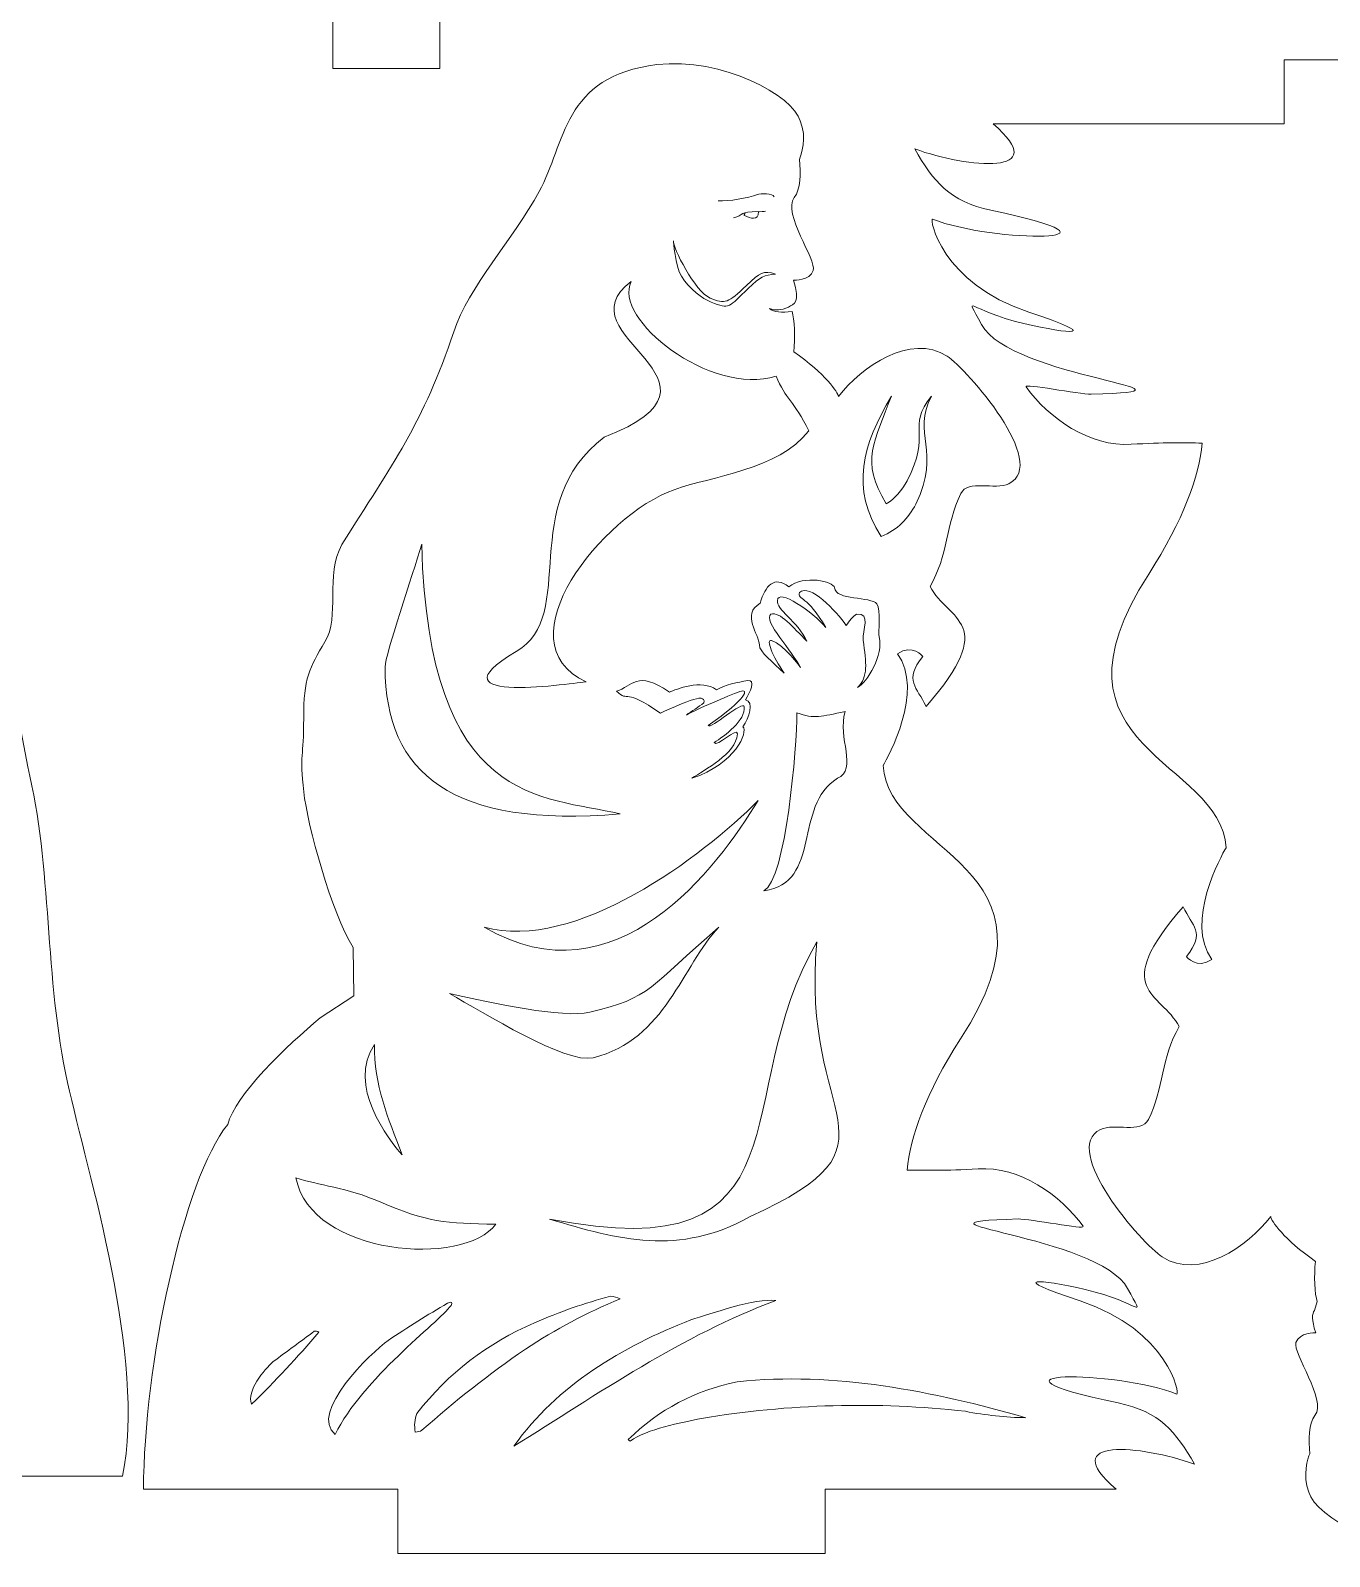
# Model space of a CAD drawing. Header units: millimetres. Extents: x -289 to 288, y -155 to 155.
# Drawn here: x -65.3 to -4.5, y -154.4 to -83 of the extents above; entities that cross this region are included whole.
import ezdxf

# ---------------------------------------------------------------- set-up
doc = ezdxf.new("R2010")
doc.units = ezdxf.units.MM
doc.header["$MEASUREMENT"] = 0
doc.layers.add('_0 28129', color=7, linetype='Continuous')

msp = doc.modelspace()

# ---------------------------------------------------------------- linework, layer by layer
at = {"layer": '_0 28129', "lineweight": 9}
for points, knots in [([(-64.302, -1.8227), (-64.302, -1.8227), (-64.302, -76.1703), (-64.302, -76.1703), (-64.302, -76.1703), (-64.302, -81.7732), (-64.302, -81.7732), (-64.302, -81.7732), (-75.7171, -81.7732), (-75.7171, -81.7732), (-75.7171, -81.7732), (-75.7171, -84.7732), (-75.7171, -84.7732), (-75.7171, -84.7732), (-80.7171, -84.7732), (-80.7171, -84.7732), (-80.7171, -84.7732), (-80.7171, -81.7732), (-80.7171, -81.7732), (-80.7171, -81.7732), (-94.8705, -81.7732), (-94.8705, -81.7732), (-93.9993, -80.9845), (-93.3843, -80.0878), (-93.0643, -79.0671), (-96.5759, -79.6379), (-98.2873, -79.5284), (-100.863, -78.4538), (-96.5769, -77.9394), (-95.7969, -75.8569), (-94.7006, -74.778), (-96.209, -74.0477), (-99.8104, -73.5196), (-102.6846, -73.4118), (-100.4144, -71.5211), (-96.0128, -71.1541), (-94.6446, -70.3445), (-96.1115, -68.8501), (-99.4148, -69.1928), (-100.7626, -67.9749), (-99.6036, -67.582), (-97.2264, -64.0047), (-94.3558, -64.2741), (-96.7151, -62.7753), (-97.626, -62.7402), (-102.0279, -63.0793), (-101.1972, -61.2422), (-96.8194, -59.2754), (-95.2277, -57.2249), (-95.9632, -57.5006), (-100.2837, -57.4164), (-103.2927, -55.9066), (-101.7112, -55.0285), (-98.6017, -54.2217), (-97.6189, -52.746), (-98.787, -52.0231), (-99.4634, -52.1174), (-102.174, -52.9042), (-99.822, -49.7744), (-97.7548, -48.8892), (-95.9645, -48.1222), (-98.5899, -48.4937), (-102.0764, -46.2915), (-102.4149, -45.3568), (-99.4027, -45.8691), (-97.5045, -45.1448), (-96.5877, -44.0019), (-99.9114, -44.3954), (-99.9279, -43.3639), (-103.2726, -42.0372), (-102.3906, -41.2668), (-96.6956, -39.1204), (-96.028, -38.1378), (-96.653, -37.7839), (-100.5141, -37.5239), (-102.8877, -36.3046), (-100.5085, -36.4385), (-98.2063, -35.9291), (-95.9606, -35.1556), (-98.2715, -34.7186), (-100.2583, -30.6896), (-100.7075, -30.2481), (-97.5612, -31.8614), (-97.0753, -30.9404), (-94.8213, -30.411), (-96.5587, -29.6322), (-99.9259, -28.9855), (-101.1614, -28.0502), (-98.8254, -26.7042), (-96.1076, -27.2434), (-94.697, -26.1725), (-99.3156, -25.1498), (-100.9785, -24.7693), (-102.1388, -24.145), (-99.9228, -22.9905), (-96.1035, -23.3311), (-95.0614, -21.0018), (-95.886, -21.5677), (-100.8407, -20.133), (-101.6686, -19.5631), (-99.3997, -18.1997), (-97.2339, -17.5472), (-95.6071, -16.2185), (-98.017, -15.6798), (-99.1007, -13.8099), (-102.1988, -13.4009), (-99.3438, -11.8319), (-98.3137, -13.2802), (-96.8798, -11.4215), (-98.8463, -10.7565), (-100.6182, -8.974), (-102.7242, -7.22), (-99.85, -7.1122), (-96.8176, -7.8768), (-95.3092, -7.1465), (-96.3583, -6.5678), (-100.4363, -5.1003), (-100.4883, -1.9905), (-98.2535, -3.9142), (-95.9841, -3.734), (-93.8183, -4.6231), (-95.0203, -2.4089), (-94.6015, 0.0123), (-97.4244, 2.0196), (-94.5126, 1.0352), (-92.0901, 0.7163), (-90.101, -1.8227), (-90.9474, 1.4658), (-91.0956, 2.284), (-92.32, 4.2721), (-88.8313, 2.8525), (-86.2194, 0.0394), (-84.6513, -1.8227), (-84.6513, -1.8227), (-86.9237, 4.2769), (-86.9237, 4.2769), (-84.6418, 2.6249), (-83.377, 1.3158), (-82.46, 0.1224), (-82.46, 0.1224), (-84.1335, 4.4093), (-84.1335, 4.4093), (-81.196, 3.2285), (-79.1259, -0.3951), (-77.2767, -1.8227), (-78.1756, -0.4652), (-79.569, 1.8842), (-80.4466, 4.5374), (-77.5536, 3.2831), (-75.4352, 1.2917), (-70.4572, -1.8227), (-70.7321, -1.5004), (-74.0254, 2.8244), (-73.6317, 3.1147), (-72.5759, 2.4408), (-70.1383, 1.5407), (-68.9322, 1.1023), (-67.5348, 0.858), (-66.0584, -0.9143), (-64.302, -1.8227)], [0, 0, 0, 0, 0.0188679, 0.0188679, 0.0188679, 0.0377358, 0.0377358, 0.0377358, 0.0566038, 0.0566038, 0.0566038, 0.0754717, 0.0754717, 0.0754717, 0.0943396, 0.0943396, 0.0943396, 0.1132075, 0.1132075, 0.1132075, 0.1320755, 0.1320755, 0.1320755, 0.1509434, 0.1509434, 0.1509434, 0.1698113, 0.1698113, 0.1698113, 0.1886792, 0.1886792, 0.1886792, 0.2075472, 0.2075472, 0.2075472, 0.2264151, 0.2264151, 0.2264151, 0.245283, 0.245283, 0.245283, 0.2641509, 0.2641509, 0.2641509, 0.2830189, 0.2830189, 0.2830189, 0.3018868, 0.3018868, 0.3018868, 0.3207547, 0.3207547, 0.3207547, 0.3396226, 0.3396226, 0.3396226, 0.3584906, 0.3584906, 0.3584906, 0.3773585, 0.3773585, 0.3773585, 0.3962264, 0.3962264, 0.3962264, 0.4150943, 0.4150943, 0.4150943, 0.4339623, 0.4339623, 0.4339623, 0.4528302, 0.4528302, 0.4528302, 0.4716981, 0.4716981, 0.4716981, 0.490566, 0.490566, 0.490566, 0.509434, 0.509434, 0.509434, 0.5283019, 0.5283019, 0.5283019, 0.5471698, 0.5471698, 0.5471698, 0.5660377, 0.5660377, 0.5660377, 0.5849057, 0.5849057, 0.5849057, 0.6037736, 0.6037736, 0.6037736, 0.6226415, 0.6226415, 0.6226415, 0.6415094, 0.6415094, 0.6415094, 0.6603774, 0.6603774, 0.6603774, 0.6792453, 0.6792453, 0.6792453, 0.6981132, 0.6981132, 0.6981132, 0.7169811, 0.7169811, 0.7169811, 0.7358491, 0.7358491, 0.7358491, 0.754717, 0.754717, 0.754717, 0.7735849, 0.7735849, 0.7735849, 0.7924528, 0.7924528, 0.7924528, 0.8113208, 0.8113208, 0.8113208, 0.8301887, 0.8301887, 0.8301887, 0.8490566, 0.8490566, 0.8490566, 0.8679245, 0.8679245, 0.8679245, 0.8867925, 0.8867925, 0.8867925, 0.9056604, 0.9056604, 0.9056604, 0.9245283, 0.9245283, 0.9245283, 0.9433962, 0.9433962, 0.9433962, 0.9622642, 0.9622642, 0.9622642, 0.9811321, 0.9811321, 0.9811321, 1, 1, 1, 1]), ([(-62.5786, -1.8227), (-62.5786, -1.8227), (-62.5786, -76.1703), (-62.5786, -76.1703), (-62.5786, -76.1703), (-62.5786, -81.7732), (-62.5786, -81.7732), (-62.5786, -81.7732), (-51.1635, -81.7732), (-51.1635, -81.7732), (-51.1635, -81.7732), (-51.1635, -84.7732), (-51.1635, -84.7732), (-51.1635, -84.7732), (-46.1635, -84.7732), (-46.1635, -84.7732), (-46.1635, -84.7732), (-46.1635, -81.7732), (-46.1635, -81.7732), (-46.1635, -81.7732), (-32.0101, -81.7732), (-32.0101, -81.7732), (-32.8813, -80.9845), (-33.4963, -80.0878), (-33.8163, -79.0671), (-30.3047, -79.6379), (-28.5933, -79.5284), (-26.0176, -78.4538), (-30.3037, -77.9394), (-31.0837, -75.8569), (-32.18, -74.778), (-30.6716, -74.0477), (-27.0702, -73.5196), (-24.196, -73.4118), (-26.4662, -71.5211), (-30.8678, -71.1541), (-32.236, -70.3445), (-30.7691, -68.8501), (-27.4658, -69.1928), (-26.118, -67.9749), (-27.277, -67.582), (-29.6542, -64.0047), (-32.5248, -64.2741), (-30.1655, -62.7753), (-29.2546, -62.7402), (-24.8527, -63.0793), (-25.6834, -61.2422), (-30.0612, -59.2754), (-31.6529, -57.2249), (-30.9174, -57.5006), (-26.5969, -57.4164), (-23.5879, -55.9066), (-25.1694, -55.0285), (-28.2789, -54.2217), (-29.2617, -52.746), (-28.0936, -52.0231), (-27.4172, -52.1174), (-24.7066, -52.9042), (-27.0586, -49.7744), (-29.1258, -48.8892), (-30.9161, -48.1222), (-28.2907, -48.4937), (-24.8042, -46.2915), (-24.4657, -45.3568), (-27.4779, -45.8691), (-29.3761, -45.1448), (-30.2929, -44.0019), (-26.9692, -44.3954), (-26.9527, -43.3639), (-23.608, -42.0372), (-24.49, -41.2668), (-30.185, -39.1204), (-30.8526, -38.1378), (-30.2276, -37.7839), (-26.3665, -37.5239), (-23.9929, -36.3046), (-26.3721, -36.4385), (-28.6743, -35.9291), (-30.92, -35.1556), (-28.6091, -34.7186), (-26.6223, -30.6896), (-26.1731, -30.2481), (-29.3194, -31.8614), (-29.8053, -30.9404), (-32.0593, -30.411), (-30.3219, -29.6322), (-26.9547, -28.9855), (-25.7192, -28.0502), (-28.0552, -26.7042), (-30.773, -27.2434), (-32.1836, -26.1725), (-27.565, -25.1498), (-25.9021, -24.7693), (-24.7418, -24.145), (-26.9578, -22.9905), (-30.7771, -23.3311), (-31.8192, -21.0018), (-30.9946, -21.5677), (-26.0399, -20.133), (-25.212, -19.5631), (-27.4809, -18.1997), (-29.6467, -17.5472), (-31.2735, -16.2185), (-28.8636, -15.6798), (-27.7799, -13.8099), (-24.6818, -13.4009), (-27.5368, -11.8319), (-28.5669, -13.2802), (-30.0008, -11.4215), (-28.0343, -10.7565), (-26.2624, -8.974), (-24.1564, -7.22), (-27.0306, -7.1122), (-30.063, -7.8768), (-31.5714, -7.1465), (-30.5223, -6.5678), (-26.4443, -5.1003), (-26.3923, -1.9905), (-28.6271, -3.9142), (-30.8965, -3.734), (-33.0623, -4.6231), (-31.8603, -2.4089), (-32.2791, 0.0123), (-29.4562, 2.0196), (-32.368, 1.0352), (-34.7905, 0.7163), (-36.7796, -1.8227), (-35.9332, 1.4658), (-35.785, 2.284), (-34.5606, 4.2721), (-38.0493, 2.8525), (-40.6612, 0.0394), (-42.2293, -1.8227), (-42.2293, -1.8227), (-39.9569, 4.2769), (-39.9569, 4.2769), (-42.2388, 2.6249), (-43.5036, 1.3158), (-44.4206, 0.1224), (-44.4206, 0.1224), (-42.7471, 4.4093), (-42.7471, 4.4093), (-45.6846, 3.2285), (-47.7547, -0.3951), (-49.6039, -1.8227), (-48.705, -0.4652), (-47.3116, 1.8842), (-46.434, 4.5374), (-49.327, 3.2831), (-51.4454, 1.2917), (-56.4234, -1.8227), (-56.1485, -1.5004), (-52.8552, 2.8244), (-53.2489, 3.1147), (-54.3047, 2.4408), (-56.7423, 1.5407), (-57.9484, 1.1023), (-59.3458, 0.858), (-60.8222, -0.9143), (-62.5786, -1.8227)], [0, 0, 0, 0, 0.0188679, 0.0188679, 0.0188679, 0.0377358, 0.0377358, 0.0377358, 0.0566038, 0.0566038, 0.0566038, 0.0754717, 0.0754717, 0.0754717, 0.0943396, 0.0943396, 0.0943396, 0.1132075, 0.1132075, 0.1132075, 0.1320755, 0.1320755, 0.1320755, 0.1509434, 0.1509434, 0.1509434, 0.1698113, 0.1698113, 0.1698113, 0.1886792, 0.1886792, 0.1886792, 0.2075472, 0.2075472, 0.2075472, 0.2264151, 0.2264151, 0.2264151, 0.245283, 0.245283, 0.245283, 0.2641509, 0.2641509, 0.2641509, 0.2830189, 0.2830189, 0.2830189, 0.3018868, 0.3018868, 0.3018868, 0.3207547, 0.3207547, 0.3207547, 0.3396226, 0.3396226, 0.3396226, 0.3584906, 0.3584906, 0.3584906, 0.3773585, 0.3773585, 0.3773585, 0.3962264, 0.3962264, 0.3962264, 0.4150943, 0.4150943, 0.4150943, 0.4339623, 0.4339623, 0.4339623, 0.4528302, 0.4528302, 0.4528302, 0.4716981, 0.4716981, 0.4716981, 0.490566, 0.490566, 0.490566, 0.509434, 0.509434, 0.509434, 0.5283019, 0.5283019, 0.5283019, 0.5471698, 0.5471698, 0.5471698, 0.5660377, 0.5660377, 0.5660377, 0.5849057, 0.5849057, 0.5849057, 0.6037736, 0.6037736, 0.6037736, 0.6226415, 0.6226415, 0.6226415, 0.6415094, 0.6415094, 0.6415094, 0.6603774, 0.6603774, 0.6603774, 0.6792453, 0.6792453, 0.6792453, 0.6981132, 0.6981132, 0.6981132, 0.7169811, 0.7169811, 0.7169811, 0.7358491, 0.7358491, 0.7358491, 0.754717, 0.754717, 0.754717, 0.7735849, 0.7735849, 0.7735849, 0.7924528, 0.7924528, 0.7924528, 0.8113208, 0.8113208, 0.8113208, 0.8301887, 0.8301887, 0.8301887, 0.8490566, 0.8490566, 0.8490566, 0.8679245, 0.8679245, 0.8679245, 0.8867925, 0.8867925, 0.8867925, 0.9056604, 0.9056604, 0.9056604, 0.9245283, 0.9245283, 0.9245283, 0.9433962, 0.9433962, 0.9433962, 0.9622642, 0.9622642, 0.9622642, 0.9811321, 0.9811321, 0.9811321, 1, 1, 1, 1]), ([(-48.1214, -154.2403), (-48.1214, -154.2403), (-28.1214, -154.2403), (-28.1214, -154.2403), (-28.1214, -154.2403), (-28.1214, -151.2403), (-28.1214, -151.2403), (-28.1214, -151.2403), (-14.5049, -151.2403), (-14.5049, -151.2403), (-17.3627, -148.7941), (-13.321, -149.1719), (-10.8355, -150.072), (-11.7045, -148.5508), (-12.473, -147.6071), (-14.403, -147.2034), (-21.8537, -145.6453), (-14.4973, -145.6643), (-11.6702, -146.7852), (-11.5087, -146.8492), (-12.0461, -143.7983), (-16.1821, -142.4313), (-19.7142, -141.2638), (-18.1273, -141.3988), (-15.9479, -141.8996), (-13.3286, -142.5013), (-13.1192, -143.4326), (-13.9698, -141.8512), (-15.3262, -139.3295), (-25.4328, -138.7619), (-19.0934, -138.5979), (-18.5372, -138.5835), (-15.9227, -139.1214), (-16.0519, -138.9399), (-17.1006, -137.4682), (-19.0403, -136.1272), (-20.9692, -136.2499), (-22.4744, -136.3457), (-23.4938, -136.3153), (-24.2909, -136.3093), (-24.1393, -134.7762), (-23.4199, -132.6867), (-21.786, -130.1736), (-16.444, -121.9574), (-25.178, -121.5382), (-25.4065, -117.3799), (-25.194, -117.0118), (-23.4606, -113.89), (-24.7441, -112.1504), (-24.0393, -111.666), (-23.5549, -112.2831), (-23.5549, -112.2831), (-24.4657, -113.4276), (-23.8262, -113.6961), (-23.4003, -114.6182), (-19.9416, -110.6568), (-22.3468, -110.6306), (-23.2157, -109.0068), (-22.3654, -107.5584), (-22.4931, -106.1306), (-21.7757, -104.6597), (-21.4451, -103.9819), (-20.1725, -104.5109), (-19.5283, -104.197), (-17.6141, -103.2645), (-21.4824, -98.8318), (-22.4198, -98.2317), (-24.1417, -97.1293), (-26.4144, -98.7251), (-27.5001, -100.1171), (-27.5155, -99.9343), (-28.117, -99.0501), (-29.5874, -98.0261), (-29.5181, -97.382), (-29.557, -96.4792), (-29.6729, -96.1422), (-30.1523, -96.2099), (-30.5102, -96.1783), (-30.7342, -96.0041), (-30.4417, -96.1029), (-30.1901, -96.0962), (-29.8385, -95.9373), (-29.5797, -95.782), (-29.264, -95.7246), (-29.6042, -94.6774), (-29.5737, -94.679), (-28.8488, -94.7105), (-28.6809, -94.2289), (-28.5087, -93.7369), (-30.1373, -91.5493), (-29.5666, -90.8105), (-29.2734, -90.431), (-29.2651, -89.6721), (-29.3258, -89.023), (-29.2493, -88.8336), (-28.9567, -88.0128), (-29.2887, -87.2273), (-29.5805, -86.0623), (-32.9597, -84.2187), (-35.9933, -84.5919), (-40.4316, -85.1379), (-40.2663, -88.2809), (-41.5051, -90.5313), (-42.7377, -92.7705), (-44.816, -94.9969), (-45.508, -97.0904), (-46.9062, -101.3203), (-48.3829, -103.3081), (-50.7422, -107.0392), (-51.5361, -108.493), (-50.8089, -110.4104), (-51.5361, -111.5998), (-52.2628, -112.7893), (-52.5272, -113.3181), (-52.5272, -115.1693), (-52.5272, -117.0198), (-52.7256, -116.8216), (-52.5272, -118.6066), (-52.3523, -120.181), (-51.228, -124.2718), (-50.2145, -125.9025), (-50.2145, -125.9025), (-50.181, -128.1564), (-50.181, -128.1564), (-50.181, -128.1564), (-51.7531, -129.1876), (-51.7531, -129.1876), (-53.2911, -130.4625), (-55.76, -132.8216), (-56.0805, -134.1749), (-58.1604, -136.7168), (-60.0157, -145.5193), (-60.0233, -151.2403), (-60.0233, -151.2403), (-48.1214, -151.2403), (-48.1214, -151.2403), (-48.1214, -151.2403), (-48.1214, -154.2403), (-48.1214, -154.2403)], [0, 0, 0, 0, 0.0217391, 0.0217391, 0.0217391, 0.0434783, 0.0434783, 0.0434783, 0.0652174, 0.0652174, 0.0652174, 0.0869565, 0.0869565, 0.0869565, 0.1086957, 0.1086957, 0.1086957, 0.1304348, 0.1304348, 0.1304348, 0.1521739, 0.1521739, 0.1521739, 0.173913, 0.173913, 0.173913, 0.1956522, 0.1956522, 0.1956522, 0.2173913, 0.2173913, 0.2173913, 0.2391304, 0.2391304, 0.2391304, 0.2608696, 0.2608696, 0.2608696, 0.2826087, 0.2826087, 0.2826087, 0.3043478, 0.3043478, 0.3043478, 0.326087, 0.326087, 0.326087, 0.3478261, 0.3478261, 0.3478261, 0.3695652, 0.3695652, 0.3695652, 0.3913043, 0.3913043, 0.3913043, 0.4130435, 0.4130435, 0.4130435, 0.4347826, 0.4347826, 0.4347826, 0.4565217, 0.4565217, 0.4565217, 0.4782609, 0.4782609, 0.4782609, 0.5, 0.5, 0.5, 0.5217391, 0.5217391, 0.5217391, 0.5434783, 0.5434783, 0.5434783, 0.5652174, 0.5652174, 0.5652174, 0.5869565, 0.5869565, 0.5869565, 0.6086957, 0.6086957, 0.6086957, 0.6304348, 0.6304348, 0.6304348, 0.6521739, 0.6521739, 0.6521739, 0.673913, 0.673913, 0.673913, 0.6956522, 0.6956522, 0.6956522, 0.7173913, 0.7173913, 0.7173913, 0.7391304, 0.7391304, 0.7391304, 0.7608696, 0.7608696, 0.7608696, 0.7826087, 0.7826087, 0.7826087, 0.8043478, 0.8043478, 0.8043478, 0.826087, 0.826087, 0.826087, 0.8478261, 0.8478261, 0.8478261, 0.8695652, 0.8695652, 0.8695652, 0.8913043, 0.8913043, 0.8913043, 0.9130435, 0.9130435, 0.9130435, 0.9347826, 0.9347826, 0.9347826, 0.9565217, 0.9565217, 0.9565217, 0.9782609, 0.9782609, 0.9782609, 1, 1, 1, 1]), ([(-10.4783, -102.2961), (-11.2754, -102.2901), (-12.2948, -102.2597), (-13.8, -102.3555), (-15.7289, -102.4782), (-17.6686, -101.1372), (-18.7173, -99.6655), (-18.8465, -99.484), (-16.232, -100.0219), (-15.6758, -100.0075), (-9.3364, -99.8435), (-19.443, -99.2759), (-20.7994, -96.7542), (-21.65, -95.1728), (-21.4406, -96.1041), (-18.8213, -96.7058), (-16.6419, -97.2066), (-15.055, -97.3416), (-18.5871, -96.1741), (-22.7231, -94.8071), (-23.2605, -91.7562), (-23.099, -91.8202), (-20.2719, -92.9411), (-12.9155, -92.9601), (-20.3662, -91.402), (-22.2962, -90.9983), (-23.0647, -90.0546), (-23.9337, -88.5334), (-21.4482, -89.4335), (-17.4065, -89.8113), (-20.2643, -87.3651), (-20.2643, -87.3651), (-6.6478, -87.3651), (-6.6478, -87.3651), (-6.6478, -87.3651), (-6.6478, -84.3651), (-6.6478, -84.3651), (-6.6478, -84.3651), (13.3522, -84.3651), (13.3522, -84.3651), (13.3522, -84.3651), (13.3522, -87.3651), (13.3522, -87.3651), (13.3522, -87.3651), (25.2541, -87.3651), (25.2541, -87.3651), (25.2465, -93.0861), (23.3912, -101.8886), (21.3113, -104.4305), (20.9908, -105.7838), (18.5219, -108.1429), (16.9839, -109.4178), (16.9839, -109.4178), (15.4118, -110.449), (15.4118, -110.449), (15.4118, -110.449), (15.4453, -112.7029), (15.4453, -112.7029), (16.4588, -114.3336), (17.5831, -118.4244), (17.758, -119.9988), (17.9564, -121.7838), (17.758, -121.5856), (17.758, -123.4361), (17.758, -125.2873), (17.4936, -125.8161), (16.7669, -127.0056), (16.0397, -128.195), (16.7669, -130.1124), (15.973, -131.5662), (13.6137, -135.2973), (12.137, -137.2851), (10.7388, -141.515), (10.0468, -143.6085), (7.9685, -145.8349), (6.7359, -148.0741), (5.4971, -150.3245), (5.6624, -153.4675), (1.2241, -154.0135), (-1.8095, -154.3867), (-5.1887, -152.5431), (-5.4805, -151.3781), (-5.8125, -150.5926), (-5.5199, -149.7718), (-5.4434, -149.5824), (-5.5041, -148.9333), (-5.4958, -148.1744), (-5.2026, -147.7949), (-4.6319, -147.0561), (-6.2605, -144.8685), (-6.0883, -144.3765), (-5.9204, -143.8949), (-5.1955, -143.9264), (-5.165, -143.928), (-5.3675, -143.3046), (-5.3375, -143.032), (-5.2256, -142.8807), (-5.2256, -142.8807), (-5.0963, -142.4632), (-5.0963, -142.4632), (-5.2122, -142.1262), (-5.2511, -141.2234), (-5.1818, -140.5793), (-6.6522, -139.5553), (-7.2537, -138.6711), (-7.2691, -138.4883), (-8.3548, -139.8803), (-10.6275, -141.4761), (-12.3494, -140.3737), (-13.2868, -139.7736), (-17.1551, -135.3409), (-15.2409, -134.4084), (-14.5967, -134.0945), (-13.3241, -134.6235), (-12.9935, -133.9457), (-12.2761, -132.4748), (-12.4038, -131.047), (-11.5535, -129.5986), (-12.4224, -127.9748), (-14.8276, -127.9486), (-11.3689, -123.9872), (-10.943, -124.9093), (-10.3035, -125.1778), (-11.2143, -126.3223), (-11.2143, -126.3223), (-10.7299, -126.9394), (-10.0251, -126.455), (-11.3086, -124.7154), (-9.5752, -121.5936), (-9.3627, -121.2255), (-9.5912, -117.0672), (-18.3252, -116.648), (-12.9832, -108.4318), (-11.3493, -105.9187), (-10.6299, -103.8292), (-10.4783, -102.2961)], [0, 0, 0, 0, 0.0222222, 0.0222222, 0.0222222, 0.0444444, 0.0444444, 0.0444444, 0.0666667, 0.0666667, 0.0666667, 0.0888889, 0.0888889, 0.0888889, 0.1111111, 0.1111111, 0.1111111, 0.1333333, 0.1333333, 0.1333333, 0.1555556, 0.1555556, 0.1555556, 0.1777778, 0.1777778, 0.1777778, 0.2, 0.2, 0.2, 0.2222222, 0.2222222, 0.2222222, 0.2444444, 0.2444444, 0.2444444, 0.2666667, 0.2666667, 0.2666667, 0.2888889, 0.2888889, 0.2888889, 0.3111111, 0.3111111, 0.3111111, 0.3333333, 0.3333333, 0.3333333, 0.3555556, 0.3555556, 0.3555556, 0.3777778, 0.3777778, 0.3777778, 0.4, 0.4, 0.4, 0.4222222, 0.4222222, 0.4222222, 0.4444444, 0.4444444, 0.4444444, 0.4666667, 0.4666667, 0.4666667, 0.4888889, 0.4888889, 0.4888889, 0.5111111, 0.5111111, 0.5111111, 0.5333333, 0.5333333, 0.5333333, 0.5555556, 0.5555556, 0.5555556, 0.5777778, 0.5777778, 0.5777778, 0.6, 0.6, 0.6, 0.6222222, 0.6222222, 0.6222222, 0.6444444, 0.6444444, 0.6444444, 0.6666667, 0.6666667, 0.6666667, 0.6888889, 0.6888889, 0.6888889, 0.7111111, 0.7111111, 0.7111111, 0.7333333, 0.7333333, 0.7333333, 0.7555556, 0.7555556, 0.7555556, 0.7777778, 0.7777778, 0.7777778, 0.8, 0.8, 0.8, 0.8222222, 0.8222222, 0.8222222, 0.8444444, 0.8444444, 0.8444444, 0.8666667, 0.8666667, 0.8666667, 0.8888889, 0.8888889, 0.8888889, 0.9111111, 0.9111111, 0.9111111, 0.9333333, 0.9333333, 0.9333333, 0.9555556, 0.9555556, 0.9555556, 0.9777778, 0.9777778, 0.9777778, 1, 1, 1, 1]), ([(-61.0033, -150.6269), (-59.891, -145.1396), (-62.6396, -136.4501), (-63.5817, -132.2092), (-64.662, -127.3464), (-64.2971, -122.0822), (-65.4449, -117.45), (-66.0692, -113.9623), (-66.9415, -110.369), (-68.3069, -106.4937), (-70.0603, -101.5171), (-72.153, -99.0997), (-73.8491, -95.7834), (-75.5464, -92.4674), (-76.5458, -89.0926), (-79.034, -87.396), (-81.5228, -85.6992), (-83.7579, -85.4483), (-84.9689, -86.3399), (-87.0151, -87.8313), (-89.5497, -88.9589), (-89.667, -92.8254), (-89.7424, -95.3143), (-87.82, -97.1057), (-91.1004, -103.2705), (-94.3808, -109.4352), (-94.6637, -115.0917), (-94.5509, -117.9764), (-94.4382, -120.86), (-95.2965, -124.0471), (-96.1054, -125.9864), (-97.0386, -128.2237), (-99.56, -132.1941), (-101.7885, -136.5535), (-104.1301, -136.2906), (-106.4515, -136.507), (-107.796, -137.4201), (-106.2935, -137.218), (-105.2783, -137.1637), (-104.1555, -137.9489), (-105.7047, -138.4356), (-106.6302, -137.4322), (-110.9598, -141.1726), (-109.7152, -141.1861), (-105.9302, -139.3406), (-103.85, -140.3252), (-106.2423, -141.1736), (-107.4162, -142.0376), (-108.2212, -142.556), (-108.2504, -142.5749), (-113.3402, -145.4798), (-111.5254, -144.9372), (-111.0774, -144.8032), (-106.6202, -144.6796), (-106.3789, -145.7779), (-106.3135, -146.0759), (-110.4688, -146.4193), (-111.851, -150.0705), (-110.2576, -149.7362), (-105.4718, -147.5138), (-107.7013, -150.6269), (-107.7013, -150.6269), (-93.8901, -150.6269), (-93.8901, -150.6269), (-93.8901, -150.6269), (-93.8901, -153.6269), (-93.8901, -153.6269), (-93.8901, -153.6269), (-73.8901, -153.6269), (-73.8901, -153.6269), (-73.8901, -153.6269), (-73.8901, -150.6269), (-73.8901, -150.6269), (-73.8901, -150.6269), (-61.0033, -150.6269), (-61.0033, -150.6269)], [0, 0, 0, 0, 0.04, 0.04, 0.04, 0.08, 0.08, 0.08, 0.12, 0.12, 0.12, 0.16, 0.16, 0.16, 0.2, 0.2, 0.2, 0.24, 0.24, 0.24, 0.28, 0.28, 0.28, 0.32, 0.32, 0.32, 0.36, 0.36, 0.36, 0.4, 0.4, 0.4, 0.44, 0.44, 0.44, 0.48, 0.48, 0.48, 0.52, 0.52, 0.52, 0.56, 0.56, 0.56, 0.6, 0.6, 0.6, 0.64, 0.64, 0.64, 0.68, 0.68, 0.68, 0.72, 0.72, 0.72, 0.76, 0.76, 0.76, 0.8, 0.8, 0.8, 0.84, 0.84, 0.84, 0.88, 0.88, 0.88, 0.92, 0.92, 0.92, 0.96, 0.96, 0.96, 1, 1, 1, 1]), ([(-30.4433, -94.3909), (-31.012, -94.2127), (-31.1692, -94.3115), (-31.806, -94.9235), (-32.6649, -95.7502), (-32.8067, -95.7989), (-33.4986, -95.5171), (-34.2175, -95.2248), (-35.2714, -93.1201), (-35.2224, -92.8367), (-35.2224, -92.8367), (-35.1442, -94.0075), (-34.848, -94.49), (-34.4791, -95.0914), (-33.8603, -95.5412), (-33.4619, -95.7032), (-32.5907, -96.0583), (-32.6312, -95.9274), (-31.732, -95.063), (-31.1406, -94.4932), (-30.9718, -94.4407), (-30.4433, -94.3909)], [0, 0, 0, 0, 0.1428571, 0.1428571, 0.1428571, 0.2857143, 0.2857143, 0.2857143, 0.4285714, 0.4285714, 0.4285714, 0.5714286, 0.5714286, 0.5714286, 0.7142857, 0.7142857, 0.7142857, 0.8571429, 0.8571429, 0.8571429, 1, 1, 1, 1]), ([(-38.4654, -102.0239), (-42.5922, -105.1292), (-39.6484, -110.3604), (-42.5809, -112.0423), (-46.8756, -114.6142), (-39.6509, -113.4833), (-39.3143, -113.4689), (-43.3227, -111.5876), (-38.5288, -105.6717), (-35.1947, -104.4773), (-33.4538, -103.8536), (-30.318, -103.5608), (-28.894, -101.723), (-29.5755, -100.3119), (-29.9898, -100.2467), (-30.4132, -99.1695), (-33.5205, -100.1309), (-38.0905, -96.4573), (-37.1963, -94.7394), (-40.6287, -97.2819), (-31.6483, -99.384), (-38.4654, -102.0239)], [0, 0, 0, 0, 0.1428571, 0.1428571, 0.1428571, 0.2857143, 0.2857143, 0.2857143, 0.4285714, 0.4285714, 0.4285714, 0.5714286, 0.5714286, 0.5714286, 0.7142857, 0.7142857, 0.7142857, 0.8571429, 0.8571429, 0.8571429, 1, 1, 1, 1]), ([(-23.8819, -105.1506), (-22.6633, -102.6299), (-24.0967, -101.8912), (-23.1499, -100.099), (-24.3338, -101.562), (-23.1207, -101.8585), (-24.2914, -104.0583), (-24.5236, -104.5089), (-24.8624, -104.9072), (-25.2655, -105.1336), (-26.5109, -103.1264), (-25.811, -102.2265), (-25.0208, -100.099), (-26.3752, -102.392), (-26.9663, -104.4053), (-25.4972, -106.6629), (-24.7291, -106.3563), (-24.2292, -105.8251), (-23.8819, -105.1506)], [0, 0, 0, 0, 0.1666667, 0.1666667, 0.1666667, 0.3333333, 0.3333333, 0.3333333, 0.5, 0.5, 0.5, 0.6666667, 0.6666667, 0.6666667, 0.8333333, 0.8333333, 0.8333333, 1, 1, 1, 1]), ([(-37.7134, -119.6502), (-41.3737, -118.7789), (-46.6757, -119.3195), (-47.0062, -107.0277), (-47.419, -108.4637), (-48.7187, -112.2082), (-48.7183, -112.7672), (-48.7145, -117.7958), (-45.5465, -120.3061), (-37.7134, -119.6502)], [0, 0, 0, 0, 0.3333333, 0.3333333, 0.3333333, 0.6666667, 0.6666667, 0.6666667, 1, 1, 1, 1]), ([(-27.1364, -110.8305), (-26.9997, -110.6184), (-26.8232, -110.3967), (-26.6517, -110.3014), (-25.9503, -110.2173), (-26.4041, -111.0612), (-26.3421, -111.5171), (-26.1934, -112.6106), (-26.1051, -113.2263), (-26.606, -113.732), (-26.1414, -113.4975), (-25.3859, -112.1971), (-25.5973, -111.3666), (-25.6477, -111.1682), (-25.4932, -110.1136), (-25.7059, -109.823), (-25.9717, -109.4597), (-27.639, -109.6735), (-27.6886, -109.0631), (-27.7127, -108.7669), (-29.1204, -108.4504), (-29.8304, -109.027), (-30.4952, -108.4748), (-30.9366, -108.9771), (-31.1614, -109.7856), (-32.0741, -110.3172), (-31.2043, -111.2531), (-31.2024, -111.7475), (-31.2011, -112.0893), (-30.5665, -112.5358), (-30.0422, -113.0643), (-30.5849, -112.2802), (-30.9113, -111.4482), (-30.6422, -111.5367), (-30.0257, -111.7394), (-29.289, -112.7835), (-29.2797, -112.7904), (-29.6168, -112.0934), (-31.0585, -110.5945), (-30.664, -110.3027), (-30.246, -110.1611), (-29.6304, -110.9184), (-28.9764, -111.5666), (-29.4261, -110.6298), (-30.4432, -110.0563), (-30.355, -109.6667), (-30.3495, -109.0632), (-28.6781, -110.1897), (-28.0953, -110.9325), (-28.9596, -109.4049), (-29.42, -109.6468), (-29.3271, -109.2929), (-28.8429, -108.8271), (-27.6131, -110.1484), (-27.1364, -110.8305)], [0, 0, 0, 0, 0.0555556, 0.0555556, 0.0555556, 0.1111111, 0.1111111, 0.1111111, 0.1666667, 0.1666667, 0.1666667, 0.2222222, 0.2222222, 0.2222222, 0.2777778, 0.2777778, 0.2777778, 0.3333333, 0.3333333, 0.3333333, 0.3888889, 0.3888889, 0.3888889, 0.4444444, 0.4444444, 0.4444444, 0.5, 0.5, 0.5, 0.5555556, 0.5555556, 0.5555556, 0.6111111, 0.6111111, 0.6111111, 0.6666667, 0.6666667, 0.6666667, 0.7222222, 0.7222222, 0.7222222, 0.7777778, 0.7777778, 0.7777778, 0.8333333, 0.8333333, 0.8333333, 0.8888889, 0.8888889, 0.8888889, 0.9444444, 0.9444444, 0.9444444, 1, 1, 1, 1]), ([(-31.8545, -114.3128), (-31.641, -113.9736), (-31.3581, -113.3436), (-31.7384, -113.4081), (-32.2108, -113.4881), (-32.8279, -113.5974), (-33.2149, -113.8422), (-33.9123, -113.3164), (-35.1007, -113.8315), (-35.414, -113.9451), (-36.9332, -112.8946), (-37.1623, -113.6824), (-37.8834, -113.9107), (-37.2879, -114.4582), (-37.5623, -113.7156), (-35.8338, -114.9358), (-34.9782, -114.5386), (-33.6359, -113.8994), (-33.808, -114.4504), (-34.0317, -114.6512), (-34.395, -114.8282), (-34.6187, -115.029), (-34.1246, -114.7356), (-32.6978, -114.1377), (-32.1103, -113.9194), (-31.6721, -113.7566), (-31.7685, -114.2431), (-33.5909, -115.5052), (-33.5235, -115.7296), (-31.9569, -114.3093), (-31.9089, -114.6294), (-31.8356, -115.2579), (-32.8349, -116.0082), (-33.3117, -116.3062), (-33.2133, -116.56), (-32.2375, -115.5402), (-32.2241, -115.9072), (-32.2942, -116.8469), (-33.7862, -117.5797), (-34.3552, -117.9805), (-32.3295, -117.3091), (-31.7082, -115.8031), (-31.976, -115.5684), (-31.6734, -115.1869), (-31.4339, -114.3683), (-31.8545, -114.3128)], [0, 0, 0, 0, 0.0666667, 0.0666667, 0.0666667, 0.1333333, 0.1333333, 0.1333333, 0.2, 0.2, 0.2, 0.2666667, 0.2666667, 0.2666667, 0.3333333, 0.3333333, 0.3333333, 0.4, 0.4, 0.4, 0.4666667, 0.4666667, 0.4666667, 0.5333333, 0.5333333, 0.5333333, 0.6, 0.6, 0.6, 0.6666667, 0.6666667, 0.6666667, 0.7333333, 0.7333333, 0.7333333, 0.8, 0.8, 0.8, 0.8666667, 0.8666667, 0.8666667, 0.9333333, 0.9333333, 0.9333333, 1, 1, 1, 1]), ([(-27.5466, -117.9795), (-26.5853, -117.5609), (-27.5615, -116.0776), (-27.1872, -114.8619), (-28.3179, -115.0718), (-28.6244, -115.2328), (-29.4447, -114.9169), (-29.4447, -116.4762), (-29.9536, -122.7441), (-30.9963, -123.242), (-28.2409, -122.8605), (-29.6487, -119.2841), (-27.5466, -117.9795)], [0, 0, 0, 0, 0.25, 0.25, 0.25, 0.5, 0.5, 0.5, 0.75, 0.75, 0.75, 1, 1, 1, 1]), ([(-31.2511, -119.0123), (-33.8678, -121.6581), (-39.8353, -126.1345), (-44.0785, -124.9388), (-37.8845, -128.5835), (-33.1845, -122.1372), (-31.2511, -119.0123)], [0, 0, 0, 0, 0.5, 0.5, 0.5, 1, 1, 1, 1]), ([(-45.7058, -128.0518), (-44.1147, -128.9362), (-40.2598, -131.3703), (-38.9762, -131.053), (-35.5746, -130.2123), (-34.8201, -126.7247), (-33.0981, -124.9488), (-36.3387, -127.7255), (-36.2693, -128.2717), (-39.1361, -128.9221), (-40.4587, -129.2222), (-43.5769, -128.5003), (-45.7058, -128.0518)], [0, 0, 0, 0, 0.25, 0.25, 0.25, 0.5, 0.5, 0.5, 0.75, 0.75, 0.75, 1, 1, 1, 1]), ([(-41.0197, -138.6021), (-37.7662, -139.5818), (-34.9938, -140.344), (-31.6323, -138.4887), (-24.0442, -135.0037), (-29.3409, -134.1749), (-28.5073, -125.6367), (-32.7167, -132.7335), (-28.5746, -141.0425), (-41.0197, -138.6021)], [0, 0, 0, 0, 0.3333333, 0.3333333, 0.3333333, 0.6666667, 0.6666667, 0.6666667, 1, 1, 1, 1]), ([(-49.2143, -130.4293), (-50.5294, -132.3463), (-48.5547, -134.8834), (-47.9219, -135.5935), (-48.5848, -133.8453), (-49.2462, -132.3381), (-49.2143, -130.4293)], [0, 0, 0, 0, 0.5, 0.5, 0.5, 1, 1, 1, 1]), ([(-52.8903, -136.6704), (-52.204, -140.3285), (-44.9864, -140.8699), (-43.5407, -138.836), (-45.8327, -138.8256), (-46.8306, -138.7261), (-48.9491, -137.7992), (-50.4876, -137.1262), (-51.886, -137.0127), (-52.8903, -136.6704)], [0, 0, 0, 0, 0.3333333, 0.3333333, 0.3333333, 0.6666667, 0.6666667, 0.6666667, 1, 1, 1, 1]), ([(-45.7922, -142.5367), (-46.7247, -143.0807), (-47.6522, -143.661), (-48.574, -144.2783), (-49.3641, -144.8568), (-52.315, -147.6542), (-51.0522, -148.6782), (-49.7976, -146.0931), (-46.2335, -143.4497), (-45.6327, -142.647), (-45.5556, -142.4877), (-45.6088, -142.4511), (-45.7922, -142.5367)], [0, 0, 0, 0, 0.25, 0.25, 0.25, 0.5, 0.5, 0.5, 0.75, 0.75, 0.75, 1, 1, 1, 1]), ([(-38.1643, -142.2157), (-39.3711, -142.527), (-40.5578, -142.9414), (-41.7241, -143.4599), (-43.9282, -144.4006), (-45.762, -145.811), (-47.2257, -147.6911), (-47.3353, -147.9725), (-47.3626, -148.2634), (-47.308, -148.5631), (-47.1938, -148.5689), (-47.0884, -148.5408), (-46.9913, -148.4801), (-45.461, -147.1158), (-43.8478, -145.8519), (-42.152, -144.6876), (-40.7459, -143.7593), (-39.2689, -142.9758), (-37.7209, -142.3371), (-37.862, -142.2647), (-38.0098, -142.2241), (-38.1643, -142.2157)], [0, 0, 0, 0, 0.1428571, 0.1428571, 0.1428571, 0.2857143, 0.2857143, 0.2857143, 0.4285714, 0.4285714, 0.4285714, 0.5714286, 0.5714286, 0.5714286, 0.7142857, 0.7142857, 0.7142857, 0.8571429, 0.8571429, 0.8571429, 1, 1, 1, 1]), ([(-34.4131, -143.3178), (-37.6256, -144.5797), (-40.6623, -146.366), (-42.6882, -149.2243), (-38.801, -146.8067), (-34.747, -144.0065), (-30.4294, -142.4137), (-31.4057, -142.288), (-33.4441, -143.0277), (-34.4131, -143.3178)], [0, 0, 0, 0, 0.3333333, 0.3333333, 0.3333333, 0.6666667, 0.6666667, 0.6666667, 1, 1, 1, 1]), ([(-52.0346, -143.8514), (-52.6658, -144.3188), (-53.3068, -144.7922), (-53.9577, -145.27), (-54.3733, -145.6419), (-55.2231, -146.662), (-54.9648, -147.2531), (-53.8616, -146.1861), (-52.8118, -145.0637), (-51.8154, -143.8853), (-51.8835, -143.842), (-51.9567, -143.8302), (-52.0346, -143.8514)], [0, 0, 0, 0, 0.25, 0.25, 0.25, 0.5, 0.5, 0.5, 0.75, 0.75, 0.75, 1, 1, 1, 1]), ([(-32.2348, -146.2148), (-34.2013, -146.6096), (-35.9036, -147.5113), (-37.3419, -148.92), (-37.3133, -148.9437), (-37.2843, -148.9683), (-37.2554, -148.992), (-36.4528, -148.4179), (-34.8687, -148.1239), (-33.9162, -147.9271), (-29.8115, -147.2453), (-25.6921, -147.1343), (-21.5588, -147.5952), (-20.6198, -147.7787), (-19.6786, -147.8796), (-18.734, -147.8962), (-23.0562, -146.6524), (-27.718, -145.7215), (-32.2348, -146.2148)], [0, 0, 0, 0, 0.1666667, 0.1666667, 0.1666667, 0.3333333, 0.3333333, 0.3333333, 0.5, 0.5, 0.5, 0.6666667, 0.6666667, 0.6666667, 0.8333333, 0.8333333, 0.8333333, 1, 1, 1, 1])]:
    msp.add_open_spline(points, degree=3, knots=knots, dxfattribs=at)
at = {"layer": '_0 28129', "color": 242, "lineweight": 9}
for points in [[(-33.1257, -90.9677), (-32.6225, -90.9858), (-31.7461, -90.85), (-31.2934, -90.6638), (-31.151, -90.6051), (-30.5715, -90.6112), (-30.5151, -90.7731)], [(-32.4123, -91.7622), (-31.8979, -91.6231), (-32.1708, -91.4703), (-31.2448, -91.4703), (-31.196, -91.4703), (-30.9498, -91.4767), (-30.9205, -91.4541)], [(-31.2448, -91.4703), (-31.2448, -91.9274), (-31.6419, -91.7778), (-31.892, -91.6473), (-31.9625, -91.6828), (-31.887, -91.5806), (-31.8541, -91.5174)]]:
    msp.add_open_spline(points, degree=3, knots=[0, 0, 0, 0, 0.5, 0.5, 0.5, 1, 1, 1, 1], dxfattribs=at)

doc.saveas('drawing.dxf')
